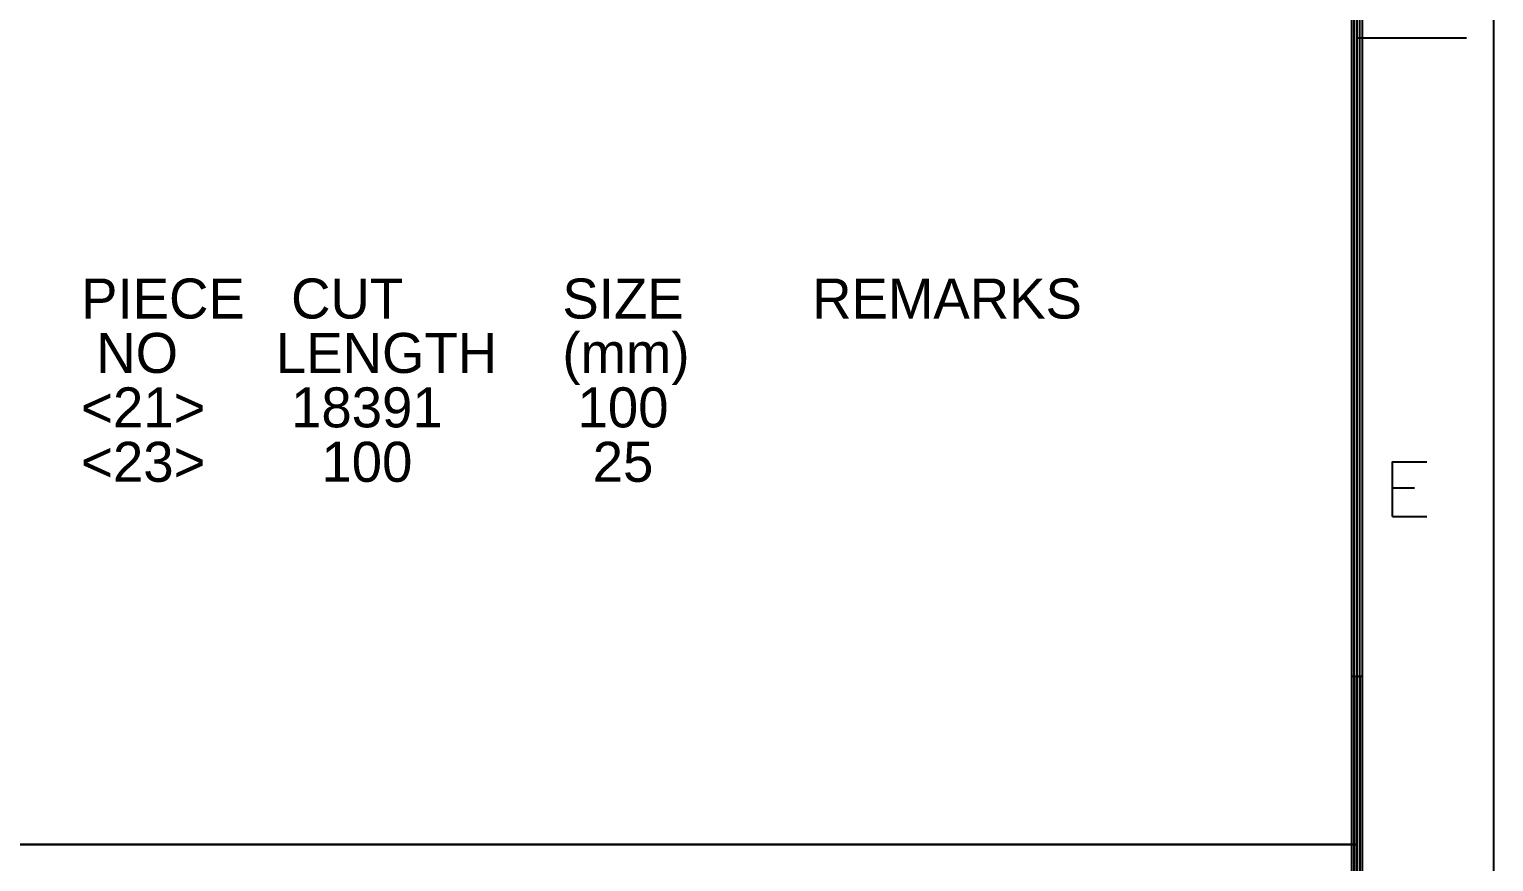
# Model space of a CAD drawing. Extents: x 0 to 594, y 0 to 420.
# Drawn here: x 486.9 to 594, y 83.8 to 144.6 of the extents above; entities that cross this region are included whole.
import ezdxf

# ---------------------------------------------------------------- set-up
doc = ezdxf.new("R2010")
doc.units = 0
doc.styles.add('HTX1', font='O8116901', dxfattribs={"width": 1.02})

msp = doc.modelspace()

# ---------------------------------------------------------------- linework, layer by layer
at = {"layer": 'GT_1', "flags": 128}
for points in [[(0, 0), (594, 0), (594, 420), (0, 420), (0, 0)], [(583.6, 10.4), (584.4, 9.6), (584.4, 410.4), (583.6, 409.6), (583.6, 10.4)], [(584.2, 9.8), (584.2, 410.2), (584, 410), (584, 10), (583.8, 10.2), (583.8, 409.8)], [(25, 10), (584, 10), (584, 85), (404, 85), (404, 410), (25, 410), (25, 10)], [(584, 85), (584, 410), (404, 410), (404, 85), (584, 85)], [(584, 144), (592, 144)], [(586.6, 109), (586.6, 113), (589.1, 113)], [(586.6, 111.1), (588.2, 111.1)], [(586.6, 109), (589.1, 109)], [(584.4, 97.3), (583.6, 97.3), (583.6, 10), (584.4, 10), (584.4, 97.3)], [(583.8, 97.3), (583.8, 10), (584, 10), (584, 97.3), (584.2, 97.3), (584.2, 10)]]:
    msp.add_lwpolyline(points, dxfattribs=at)

# ---------------------------------------------------------------- texts
at = {"layer": 'GT_1', "style": 'HTX1', "width": 1.02}
for s, p in [(' PIECE', (489.58, 123.47)), ('    CUT', (501.61, 123.47)), ('  SIZE', (523.67, 123.47)), ('    REMARKS', (539.72, 123.47)), ('  NO', (489.58, 119.49)), ('   LENGTH', (501.61, 119.49)), ('  (mm)', (523.67, 119.49)), (' <21>', (489.58, 115.51)), ('    18391', (501.61, 115.51)), ('   100', (523.67, 115.51)), (' <23>', (489.58, 111.53)), ('      100', (501.61, 111.53)), ('    25', (523.67, 111.53))]:
    msp.add_text(s, height=2.925, dxfattribs=at).set_placement(p)

doc.saveas('drawing.dxf')
